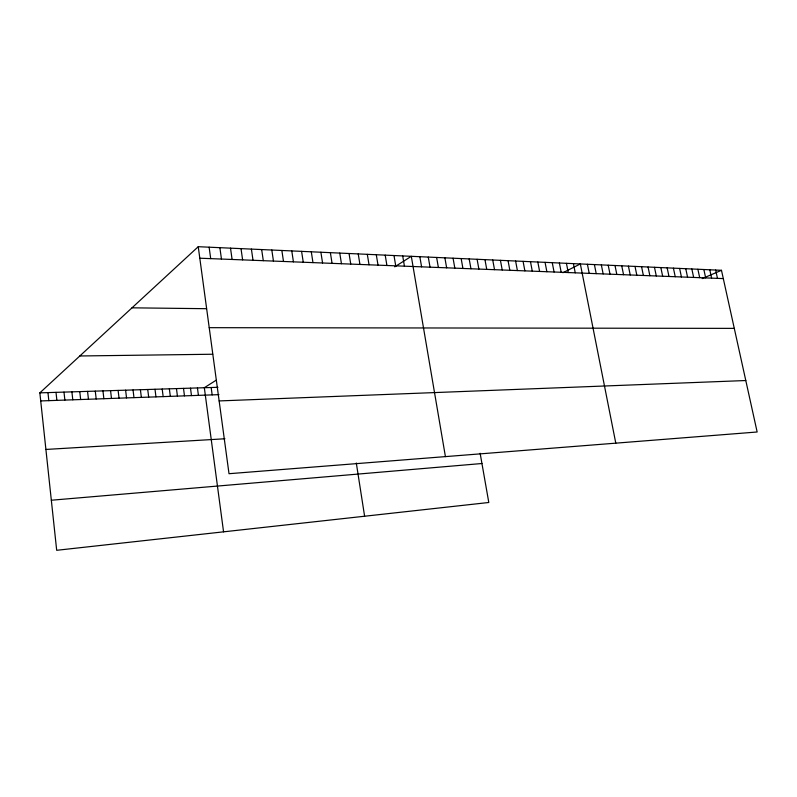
<?xml version="1.0" encoding="UTF-8"?>
<svg xmlns="http://www.w3.org/2000/svg" width="797" height="797" viewBox="0 0 797 797"><rect width="100%" height="100%" fill="white"/><g stroke="black" fill="none" stroke-linecap="round" stroke-linejoin="round"><path stroke-width="1.2" d="M480.143 453.274L488.8 502.489L56.687 550.299L39.85 392.861L198.244 246.701L721.474 270.313L757.15 431.994L229.008 473.707L198.244 246.701M216.017 380.299L204.331 387.721L223.559 531.838M394.754 266.836L411.312 256.315L445.423 456.611M562.951 272.723L580.346 263.946L615.792 443.152M702.157 278.611L721.474 270.313M51.337 500.227L481.946 463.515M45.897 449.448L224.933 438.768M219.145 400.931L745.793 380.528M40.717 400.941L218.946 394.645M39.85 392.861L217.95 387.302M79.82 355.98L212.699 354.237M209.222 327.677L734.286 328.374M132.003 307.831L206.523 308.698M199.798 258.208L723.297 278.591M715.646 270.053L717.479 278.362M709.778 269.784L711.601 278.133M703.851 269.516L705.674 277.904M697.873 269.247L699.696 277.675M691.836 268.978L693.659 277.436M685.749 268.699L687.572 277.197M679.612 268.42L681.435 276.957M673.415 268.141L675.238 276.718M667.159 267.862L668.982 276.479M660.843 267.573L662.666 276.23M654.476 267.294L656.3 275.981M648.051 266.995L649.874 275.732M641.565 266.706L643.378 275.483M635.01 266.407L636.833 275.224M628.405 266.108L630.228 274.965M621.73 265.809L623.553 274.706M614.995 265.511L616.818 274.447M608.201 265.202L610.014 274.178M601.337 264.893L603.15 273.909M594.403 264.574L596.216 273.64M587.409 264.265L589.222 273.371M573.422 263.628L575.235 272.823M566.438 263.319L568.241 272.554M559.384 263L561.188 272.275M552.261 262.681L554.064 272.006M545.068 262.352L546.872 271.727M537.816 262.024L539.609 271.438M530.483 261.695L532.276 271.149M523.081 261.356L524.874 270.87M515.609 261.027L517.392 270.572M508.058 260.679L509.841 270.283M500.436 260.34L502.22 269.984M492.735 259.991L494.519 269.685M484.965 259.643L486.738 269.386M477.104 259.284L478.877 269.077M469.174 258.925L470.947 268.768M461.164 258.567L462.927 268.45M453.065 258.198L454.828 268.141M444.885 257.829L446.639 267.822M436.626 257.461L438.38 267.503M428.278 257.082L430.021 267.174M419.84 256.704L421.583 266.846M402.704 255.927L404.428 266.178M393.997 255.538L395.72 265.839M385.2 255.14L386.914 265.491M376.304 254.741L378.017 265.152M367.317 254.333L369.031 264.793M358.232 253.924L359.935 264.445M349.046 253.506L350.74 264.086M339.761 253.087L341.455 263.727M330.376 252.669L332.06 263.359M356.309 463.007L364.608 516.227M320.892 252.241L322.566 262.99M311.298 251.802L312.962 262.612M301.595 251.364L303.249 262.233M291.782 250.925L293.426 261.854M281.859 250.477L283.493 261.466M271.817 250.019L273.451 261.077M261.665 249.561L263.289 260.679M251.404 249.102L253.018 260.28M241.013 248.634L242.617 259.872M230.512 248.156L232.096 259.463M219.882 247.678L221.456 259.055M209.123 247.19L210.697 258.636M211.165 387.511L212.161 394.884M197.437 387.94L198.423 395.372M190.493 388.159L191.479 395.611M183.499 388.378L184.476 395.86M176.456 388.597L177.422 396.109M169.362 388.816L170.319 396.358M162.199 389.036L163.166 396.617M154.997 389.265L155.953 396.866M147.734 389.494L148.68 397.125M140.411 389.723L141.358 397.384M133.039 389.952L133.976 397.643M125.607 390.181L126.534 397.902M118.115 390.42L119.042 398.171M110.564 390.66L111.48 398.44M102.952 390.889L103.869 398.709M95.281 391.128L96.188 398.978M87.55 391.377L88.457 399.247M79.76 391.616L80.656 399.526M71.899 391.865L72.796 399.805M63.989 392.114L64.866 400.084M56.009 392.363L56.886 400.363M47.959 392.612L48.826 400.652"/></g></svg>
